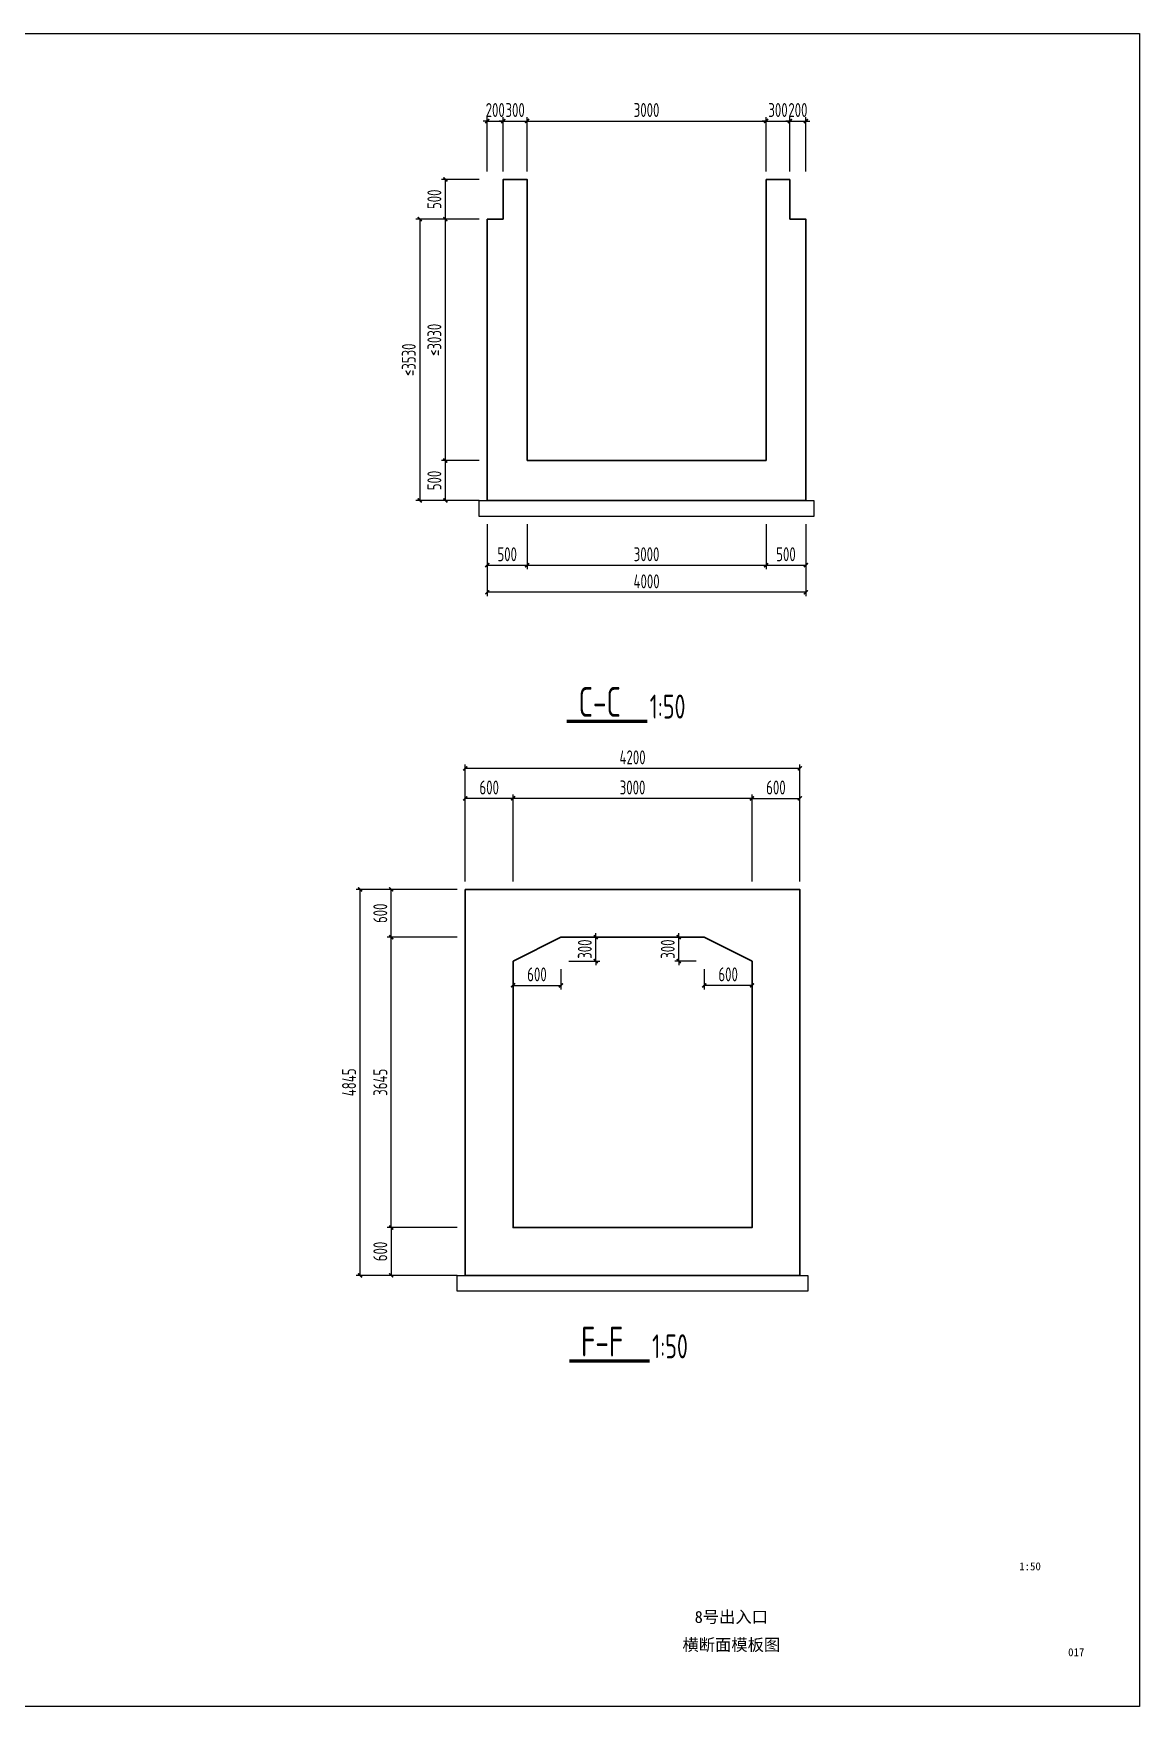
# Model space of a CAD drawing. Header units: millimetres. Extents: x -897614 to 191467, y -439928 to 101803.
# Drawn here: x -7232 to 6654, y -273283 to -252283 of the extents above; entities that cross this region are included whole.
import ezdxf
from ezdxf.enums import TextEntityAlignment as Align

# ---------------------------------------------------------------- set-up
doc = ezdxf.new("R2010")
doc.units = ezdxf.units.MM
doc.header["$LTSCALE"] = 1000
for name, color, linetype in [('DC', 7, 'Continuous'), ('DIM_LEAD', 3, 'Continuous'), ('DIM_SYMB', 3, 'Continuous'), ('PUB_TEXT', 7, 'Continuous'), ('图框', 3, 'Continuous')]:
    doc.layers.add(name, color=color, linetype=linetype)
doc.layers.add('DY', color=1, linetype='Continuous', plot=False)
doc.layers.add('WALL', color=6, linetype='Continuous', lineweight=30)
doc.styles.add('TK-HZ-HT', font='', dxfattribs={"width": 0.8})
doc.styles.add('TK-HZ-ST', font='', dxfattribs={"width": 0.8})
doc.styles.add('TSSD', font='tssdeng.shx', dxfattribs={"width": 0.7, "bigfont": 'tssdchn.shx'})
doc.styles.get('TK-HZ-HT').set_extended_font_data('SimSun')
doc.styles.get('TK-HZ-ST').set_extended_font_data('SimSun')
doc.dimstyles.new('TSD', dxfattribs={"dimtxt": 350, "dimasz": 100, "dimexe": 100, "dimexo": 200, "dimgap": 100, "dimtad": 1, "dimdec": 0, "dimzin": 0, "dimdsep": 46, "dimtxsty": 'TSSD', "dimblk": 'ARCHTICK', "dimcen": 0.09, "dimclrt": 7, "dimazin": 2, "dimtfac": 1, "dimtdec": 0, "dimtix": 1, "dimtmove": 2, "dimatfit": 3, "dimfxl": 0, "dimtolj": 1, "dimtzin": 0, "dimarcsym": 0})

# ---------------------------------------------------------------- blocks, each defined once
blk = doc.blocks.new('_ArchTick')
at = {"color": 0, "linetype": 'ByBlock', "const_width": 0.4}
blk.add_lwpolyline([(-0.5, -0.5), (0.5, 0.5)], dxfattribs=at)
blk = doc.blocks.new('*D453')
at = {"layer": 'Defpoints', "color": 0, "transparency": 16777216}
for p in [(-1535, -258344), (-1035, -258344), (-1035, -258957)]:
    blk.add_point(p, dxfattribs=at)
at = {"layer": 'DIM_LEAD', "color": 0, "lineweight": -2, "transparency": 16777216}
for p, q in [((-1535, -258444), (-1535, -259007)), ((-1035, -258444), (-1035, -259007)), ((-1535, -258957), (-1035, -258957))]:
    blk.add_line(p, q, dxfattribs=at)
at = {"layer": 'DIM_LEAD', "color": 0, "lineweight": -2, "transparency": 16777216, "xscale": 50, "yscale": 50, "zscale": 50, "rotation": 180}
blk.add_blockref('_ArchTick', (-1535, -258957), dxfattribs=at)
at = {"layer": 'DIM_LEAD', "color": 0, "lineweight": -2, "transparency": 16777216, "xscale": 50, "yscale": 50, "zscale": 50}
blk.add_blockref('_ArchTick', (-1035, -258957), dxfattribs=at)
at = {"layer": 'DIM_LEAD', "color": 7, "transparency": 16777216, "insert": (-1285, -258820), "char_height": 175, "attachment_point": 5, "style": 'TSSD'}
blk.add_mtext('\\A1;500', dxfattribs=at)
blk = doc.blocks.new('*D454')
at = {"layer": 'Defpoints', "color": 0, "transparency": 16777216}
for p in [(-1035, -258344), (1965, -258344), (1965, -258957)]:
    blk.add_point(p, dxfattribs=at)
at = {"layer": 'DIM_LEAD', "color": 0, "lineweight": -2, "transparency": 16777216}
for p, q in [((-1035, -258444), (-1035, -259007)), ((1965, -258444), (1965, -259007)), ((-1035, -258957), (1965, -258957))]:
    blk.add_line(p, q, dxfattribs=at)
at = {"layer": 'DIM_LEAD', "color": 0, "lineweight": -2, "transparency": 16777216, "xscale": 50, "yscale": 50, "zscale": 50, "rotation": 180}
blk.add_blockref('_ArchTick', (-1035, -258957), dxfattribs=at)
at = {"layer": 'DIM_LEAD', "color": 0, "lineweight": -2, "transparency": 16777216, "xscale": 50, "yscale": 50, "zscale": 50}
blk.add_blockref('_ArchTick', (1965, -258957), dxfattribs=at)
at = {"layer": 'DIM_LEAD', "color": 7, "transparency": 16777216, "insert": (465, -258820), "char_height": 175, "attachment_point": 5, "style": 'TSSD'}
blk.add_mtext('\\A1;3000', dxfattribs=at)
blk = doc.blocks.new('*D455')
at = {"layer": 'Defpoints', "color": 0, "transparency": 16777216}
for p in [(1965, -258344), (2465, -258344), (2465, -258957)]:
    blk.add_point(p, dxfattribs=at)
at = {"layer": 'DIM_LEAD', "color": 0, "lineweight": -2, "transparency": 16777216}
for p, q in [((1965, -258444), (1965, -259007)), ((2465, -258444), (2465, -259007)), ((1965, -258957), (2465, -258957))]:
    blk.add_line(p, q, dxfattribs=at)
at = {"layer": 'DIM_LEAD', "color": 0, "lineweight": -2, "transparency": 16777216, "xscale": 50, "yscale": 50, "zscale": 50, "rotation": 180}
blk.add_blockref('_ArchTick', (1965, -258957), dxfattribs=at)
at = {"layer": 'DIM_LEAD', "color": 0, "lineweight": -2, "transparency": 16777216, "xscale": 50, "yscale": 50, "zscale": 50}
blk.add_blockref('_ArchTick', (2465, -258957), dxfattribs=at)
at = {"layer": 'DIM_LEAD', "color": 7, "transparency": 16777216, "insert": (2215, -258820), "char_height": 175, "attachment_point": 5, "style": 'TSSD'}
blk.add_mtext('\\A1;500', dxfattribs=at)
blk = doc.blocks.new('*D456')
at = {"layer": 'Defpoints', "color": 0, "transparency": 16777216}
for p in [(-1535, -258344), (2465, -258344), (-1535, -259297)]:
    blk.add_point(p, dxfattribs=at)
at = {"layer": 'DIM_LEAD', "color": 0, "lineweight": -2, "transparency": 16777216}
for p, q in [((-1535, -258444), (-1535, -259347)), ((2465, -258444), (2465, -259347)), ((2465, -259297), (-1535, -259297))]:
    blk.add_line(p, q, dxfattribs=at)
at = {"layer": 'DIM_LEAD', "color": 0, "lineweight": -2, "transparency": 16777216, "xscale": 50, "yscale": 50, "zscale": 50, "rotation": 180}
blk.add_blockref('_ArchTick', (-1535, -259297), dxfattribs=at)
at = {"layer": 'DIM_LEAD', "color": 0, "lineweight": -2, "transparency": 16777216, "xscale": 50, "yscale": 50, "zscale": 50}
blk.add_blockref('_ArchTick', (2465, -259297), dxfattribs=at)
at = {"layer": 'DIM_LEAD', "color": 7, "transparency": 16777216, "insert": (465, -259160), "char_height": 175, "attachment_point": 5, "style": 'TSSD'}
blk.add_mtext('\\A1;4000', dxfattribs=at)
blk = doc.blocks.new('*D457')
at = {"layer": 'Defpoints', "color": 0, "transparency": 16777216}
for p in [(-2061, -257644), (-1535, -257644), (-1535, -258144)]:
    blk.add_point(p, dxfattribs=at)
at = {"layer": 'DIM_LEAD', "color": 0, "lineweight": -2, "transparency": 16777216}
for p, q in [((-1635, -257644), (-2111, -257644)), ((-2061, -258144), (-2061, -257644)), ((-1635, -258144), (-2111, -258144))]:
    blk.add_line(p, q, dxfattribs=at)
at = {"layer": 'DIM_LEAD', "color": 0, "lineweight": -2, "transparency": 16777216, "xscale": 50, "yscale": 50, "zscale": 50}
for p, rotation in [((-2061, -257644), 90), ((-2061, -258144), 270)]:
    blk.add_blockref('_ArchTick', p, dxfattribs=dict(at, rotation=rotation))
at = {"layer": 'DIM_LEAD', "color": 7, "transparency": 16777216, "insert": (-2199, -257894), "char_height": 175, "attachment_point": 5, "rotation": 90, "style": 'TSSD'}
blk.add_mtext('\\A1;500', dxfattribs=at)
blk = doc.blocks.new('*D458')
at = {"layer": 'Defpoints', "color": 0, "transparency": 16777216}
for p in [(-2061, -254614), (-1535, -254614), (-1535, -257644)]:
    blk.add_point(p, dxfattribs=at)
at = {"layer": 'DIM_LEAD', "color": 0, "lineweight": -2, "transparency": 16777216}
for p, q in [((-1635, -254614), (-2111, -254614)), ((-2061, -257644), (-2061, -254614)), ((-1635, -257644), (-2111, -257644))]:
    blk.add_line(p, q, dxfattribs=at)
at = {"layer": 'DIM_LEAD', "color": 0, "lineweight": -2, "transparency": 16777216, "xscale": 50, "yscale": 50, "zscale": 50}
for p, rotation in [((-2061, -254614), 90), ((-2061, -257644), 270)]:
    blk.add_blockref('_ArchTick', p, dxfattribs=dict(at, rotation=rotation))
at = {"layer": 'DIM_LEAD', "color": 7, "transparency": 16777216, "insert": (-2199, -256129), "char_height": 175, "attachment_point": 5, "rotation": 90, "style": 'TSSD'}
blk.add_mtext('\\A1;≤3030', dxfattribs=at)
blk = doc.blocks.new('*D459')
at = {"layer": 'Defpoints', "color": 0, "transparency": 16777216}
for p in [(-1535, -254614), (-2382, -258144), (-1535, -258144)]:
    blk.add_point(p, dxfattribs=at)
at = {"layer": 'DIM_LEAD', "color": 0, "lineweight": -2, "transparency": 16777216}
for p, q in [((-1635, -254614), (-2432, -254614)), ((-2382, -254614), (-2382, -258144)), ((-1635, -258144), (-2432, -258144))]:
    blk.add_line(p, q, dxfattribs=at)
at = {"layer": 'DIM_LEAD', "color": 0, "lineweight": -2, "transparency": 16777216, "xscale": 50, "yscale": 50, "zscale": 50}
for p, rotation in [((-2382, -254614), 90), ((-2382, -258144), 270)]:
    blk.add_blockref('_ArchTick', p, dxfattribs=dict(at, rotation=rotation))
at = {"layer": 'DIM_LEAD', "color": 7, "transparency": 16777216, "insert": (-2520, -256379), "char_height": 175, "attachment_point": 5, "rotation": 90, "style": 'TSSD'}
blk.add_mtext('\\A1;≤3530', dxfattribs=at)
blk = doc.blocks.new('*D460')
at = {"layer": 'Defpoints', "color": 0, "transparency": 16777216}
for p in [(-1335, -253382), (-1535, -254114), (-1335, -254114)]:
    blk.add_point(p, dxfattribs=at)
at = {"layer": 'DIM_LEAD', "color": 0, "lineweight": -2, "transparency": 16777216}
for p, q in [((-1535, -253382), (-1585, -253382)), ((-1535, -254014), (-1535, -253332)), ((-1535, -253382), (-1335, -253382)), ((-1335, -254014), (-1335, -253332)), ((-1335, -253382), (-1285, -253382))]:
    blk.add_line(p, q, dxfattribs=at)
at = {"layer": 'DIM_LEAD', "color": 0, "lineweight": -2, "transparency": 16777216, "xscale": 50, "yscale": 50, "zscale": 50}
blk.add_blockref('_ArchTick', (-1535, -253382), dxfattribs=at)
at = {"layer": 'DIM_LEAD', "color": 0, "lineweight": -2, "transparency": 16777216, "xscale": 50, "yscale": 50, "zscale": 50, "rotation": 180}
blk.add_blockref('_ArchTick', (-1335, -253382), dxfattribs=at)
at = {"layer": 'DIM_LEAD', "color": 7, "transparency": 16777216, "insert": (-1435, -253244), "char_height": 175, "attachment_point": 5, "style": 'TSSD'}
blk.add_mtext('\\A1;200', dxfattribs=at)
blk = doc.blocks.new('*D461')
at = {"layer": 'Defpoints', "color": 0, "transparency": 16777216}
for p in [(-1035, -253382), (-1335, -254114), (-1035, -254114)]:
    blk.add_point(p, dxfattribs=at)
at = {"layer": 'DIM_LEAD', "color": 0, "lineweight": -2, "transparency": 16777216}
for p, q in [((-1335, -253382), (-1385, -253382)), ((-1335, -254014), (-1335, -253332)), ((-1335, -253382), (-1035, -253382)), ((-1035, -254014), (-1035, -253332)), ((-1035, -253382), (-985, -253382))]:
    blk.add_line(p, q, dxfattribs=at)
at = {"layer": 'DIM_LEAD', "color": 0, "lineweight": -2, "transparency": 16777216, "xscale": 50, "yscale": 50, "zscale": 50}
blk.add_blockref('_ArchTick', (-1335, -253382), dxfattribs=at)
at = {"layer": 'DIM_LEAD', "color": 0, "lineweight": -2, "transparency": 16777216, "xscale": 50, "yscale": 50, "zscale": 50, "rotation": 180}
blk.add_blockref('_ArchTick', (-1035, -253382), dxfattribs=at)
at = {"layer": 'DIM_LEAD', "color": 7, "transparency": 16777216, "insert": (-1185, -253244), "char_height": 175, "attachment_point": 5, "style": 'TSSD'}
blk.add_mtext('\\A1;300', dxfattribs=at)
blk = doc.blocks.new('*D462')
at = {"layer": 'Defpoints', "color": 0, "transparency": 16777216}
for p in [(1965, -253382), (-1035, -254114), (1965, -254114)]:
    blk.add_point(p, dxfattribs=at)
at = {"layer": 'DIM_LEAD', "color": 0, "lineweight": -2, "transparency": 16777216}
for p, q in [((-1035, -254014), (-1035, -253332)), ((-1035, -253382), (1965, -253382)), ((1965, -254014), (1965, -253332))]:
    blk.add_line(p, q, dxfattribs=at)
at = {"layer": 'DIM_LEAD', "color": 0, "lineweight": -2, "transparency": 16777216, "xscale": 50, "yscale": 50, "zscale": 50, "rotation": 180}
blk.add_blockref('_ArchTick', (-1035, -253382), dxfattribs=at)
at = {"layer": 'DIM_LEAD', "color": 0, "lineweight": -2, "transparency": 16777216, "xscale": 50, "yscale": 50, "zscale": 50}
blk.add_blockref('_ArchTick', (1965, -253382), dxfattribs=at)
at = {"layer": 'DIM_LEAD', "color": 7, "transparency": 16777216, "insert": (465, -253244), "char_height": 175, "attachment_point": 5, "style": 'TSSD'}
blk.add_mtext('\\A1;3000', dxfattribs=at)
blk = doc.blocks.new('*D463')
at = {"layer": 'Defpoints', "color": 0, "transparency": 16777216}
for p in [(2265, -253382), (1965, -254114), (2265, -254114)]:
    blk.add_point(p, dxfattribs=at)
at = {"layer": 'DIM_LEAD', "color": 0, "lineweight": -2, "transparency": 16777216}
for p, q in [((1965, -253382), (1915, -253382)), ((1965, -254014), (1965, -253332)), ((1965, -253382), (2265, -253382)), ((2265, -254014), (2265, -253332)), ((2265, -253382), (2315, -253382))]:
    blk.add_line(p, q, dxfattribs=at)
at = {"layer": 'DIM_LEAD', "color": 0, "lineweight": -2, "transparency": 16777216, "xscale": 50, "yscale": 50, "zscale": 50}
blk.add_blockref('_ArchTick', (1965, -253382), dxfattribs=at)
at = {"layer": 'DIM_LEAD', "color": 0, "lineweight": -2, "transparency": 16777216, "xscale": 50, "yscale": 50, "zscale": 50, "rotation": 180}
blk.add_blockref('_ArchTick', (2265, -253382), dxfattribs=at)
at = {"layer": 'DIM_LEAD', "color": 7, "transparency": 16777216, "insert": (2115, -253244), "char_height": 175, "attachment_point": 5, "style": 'TSSD'}
blk.add_mtext('\\A1;300', dxfattribs=at)
blk = doc.blocks.new('*D464')
at = {"layer": 'Defpoints', "color": 0, "transparency": 16777216}
for p in [(2465, -253382), (2265, -254114), (2465, -254114)]:
    blk.add_point(p, dxfattribs=at)
at = {"layer": 'DIM_LEAD', "color": 0, "lineweight": -2, "transparency": 16777216}
for p, q in [((2265, -253382), (2215, -253382)), ((2265, -254014), (2265, -253332)), ((2265, -253382), (2465, -253382)), ((2465, -254014), (2465, -253332)), ((2465, -253382), (2515, -253382))]:
    blk.add_line(p, q, dxfattribs=at)
at = {"layer": 'DIM_LEAD', "color": 0, "lineweight": -2, "transparency": 16777216, "xscale": 50, "yscale": 50, "zscale": 50}
blk.add_blockref('_ArchTick', (2265, -253382), dxfattribs=at)
at = {"layer": 'DIM_LEAD', "color": 0, "lineweight": -2, "transparency": 16777216, "xscale": 50, "yscale": 50, "zscale": 50, "rotation": 180}
blk.add_blockref('_ArchTick', (2465, -253382), dxfattribs=at)
at = {"layer": 'DIM_LEAD', "color": 7, "transparency": 16777216, "insert": (2365, -253244), "char_height": 175, "attachment_point": 5, "style": 'TSSD'}
blk.add_mtext('\\A1;200', dxfattribs=at)
blk = doc.blocks.new('*D471')
at = {"layer": 'Defpoints', "color": 0, "transparency": 16777216}
for p in [(-1811, -267271), (-2741, -267871), (-1811, -267871)]:
    blk.add_point(p, dxfattribs=at)
at = {"layer": 'DIM_LEAD', "color": 0, "lineweight": -2, "transparency": 16777216}
for p, q in [((-1911, -267271), (-2791, -267271)), ((-2741, -267271), (-2741, -267871)), ((-1911, -267871), (-2791, -267871))]:
    blk.add_line(p, q, dxfattribs=at)
at = {"layer": 'DIM_LEAD', "color": 0, "lineweight": -2, "transparency": 16777216, "xscale": 50, "yscale": 50, "zscale": 50}
for p, rotation in [((-2741, -267271), 90), ((-2741, -267871), 270)]:
    blk.add_blockref('_ArchTick', p, dxfattribs=dict(at, rotation=rotation))
at = {"layer": 'DIM_LEAD', "color": 7, "transparency": 16777216, "insert": (-2878, -267571), "char_height": 175, "attachment_point": 5, "rotation": 90, "style": 'TSSD'}
blk.add_mtext('\\A1;600', dxfattribs=at)
blk = doc.blocks.new('*D472')
at = {"layer": 'Defpoints', "color": 0, "transparency": 16777216}
for p in [(-3132, -263026), (-1811, -263026), (-1811, -267871)]:
    blk.add_point(p, dxfattribs=at)
at = {"layer": 'DIM_LEAD', "color": 0, "lineweight": -2, "transparency": 16777216}
for p, q in [((-1911, -263026), (-3182, -263026)), ((-3132, -267871), (-3132, -263026)), ((-1911, -267871), (-3182, -267871))]:
    blk.add_line(p, q, dxfattribs=at)
at = {"layer": 'DIM_LEAD', "color": 0, "lineweight": -2, "transparency": 16777216, "xscale": 50, "yscale": 50, "zscale": 50}
for p, rotation in [((-3132, -263026), 90), ((-3132, -267871), 270)]:
    blk.add_blockref('_ArchTick', p, dxfattribs=dict(at, rotation=rotation))
at = {"layer": 'DIM_LEAD', "color": 7, "transparency": 16777216, "insert": (-3270, -265448), "char_height": 175, "attachment_point": 5, "rotation": 90, "style": 'TSSD'}
blk.add_mtext('\\A1;4845', dxfattribs=at)
blk = doc.blocks.new('*D473')
at = {"layer": 'Defpoints', "color": 0, "transparency": 16777216}
for p in [(2389, -261884), (1789, -263026), (2389, -263026)]:
    blk.add_point(p, dxfattribs=at)
at = {"layer": 'DIM_LEAD', "color": 0, "lineweight": -2, "transparency": 16777216}
for p, q in [((1789, -262926), (1789, -261834)), ((2389, -262926), (2389, -261834)), ((1789, -261884), (2389, -261884))]:
    blk.add_line(p, q, dxfattribs=at)
at = {"layer": 'DIM_LEAD', "color": 0, "lineweight": -2, "transparency": 16777216, "xscale": 50, "yscale": 50, "zscale": 50, "rotation": 180}
blk.add_blockref('_ArchTick', (1789, -261884), dxfattribs=at)
at = {"layer": 'DIM_LEAD', "color": 0, "lineweight": -2, "transparency": 16777216, "xscale": 50, "yscale": 50, "zscale": 50}
blk.add_blockref('_ArchTick', (2389, -261884), dxfattribs=at)
at = {"layer": 'DIM_LEAD', "color": 7, "transparency": 16777216, "insert": (2089, -261747), "char_height": 175, "attachment_point": 5, "style": 'TSSD'}
blk.add_mtext('\\A1;600', dxfattribs=at)
blk = doc.blocks.new('*D474')
at = {"layer": 'Defpoints', "color": 0, "transparency": 16777216}
for p in [(-1811, -261507), (-1811, -263026), (2389, -263026)]:
    blk.add_point(p, dxfattribs=at)
at = {"layer": 'DIM_LEAD', "color": 0, "lineweight": -2, "transparency": 16777216}
for p, q in [((-1811, -262926), (-1811, -261457)), ((2389, -261507), (-1811, -261507)), ((2389, -262926), (2389, -261457))]:
    blk.add_line(p, q, dxfattribs=at)
at = {"layer": 'DIM_LEAD', "color": 0, "lineweight": -2, "transparency": 16777216, "xscale": 50, "yscale": 50, "zscale": 50, "rotation": 180}
blk.add_blockref('_ArchTick', (-1811, -261507), dxfattribs=at)
at = {"layer": 'DIM_LEAD', "color": 0, "lineweight": -2, "transparency": 16777216, "xscale": 50, "yscale": 50, "zscale": 50}
blk.add_blockref('_ArchTick', (2389, -261507), dxfattribs=at)
at = {"layer": 'DIM_LEAD', "color": 7, "transparency": 16777216, "insert": (289, -261369), "char_height": 175, "attachment_point": 5, "style": 'TSSD'}
blk.add_mtext('\\A1;4200', dxfattribs=at)
blk = doc.blocks.new('*D477')
at = {"layer": 'Defpoints', "color": 0, "transparency": 16777216}
for p in [(-2741, -263626), (-1811, -263626), (-1811, -267271)]:
    blk.add_point(p, dxfattribs=at)
at = {"layer": 'DIM_LEAD', "color": 0, "lineweight": -2, "transparency": 16777216}
for p, q in [((-1911, -263626), (-2791, -263626)), ((-2741, -267271), (-2741, -263626)), ((-1911, -267271), (-2791, -267271))]:
    blk.add_line(p, q, dxfattribs=at)
at = {"layer": 'DIM_LEAD', "color": 0, "lineweight": -2, "transparency": 16777216, "xscale": 50, "yscale": 50, "zscale": 50}
for p, rotation in [((-2741, -263626), 90), ((-2741, -267271), 270)]:
    blk.add_blockref('_ArchTick', p, dxfattribs=dict(at, rotation=rotation))
at = {"layer": 'DIM_LEAD', "color": 7, "transparency": 16777216, "insert": (-2878, -265448), "char_height": 175, "attachment_point": 5, "rotation": 90, "style": 'TSSD'}
blk.add_mtext('\\A1;3645', dxfattribs=at)
blk = doc.blocks.new('*D478')
at = {"layer": 'Defpoints', "color": 0, "transparency": 16777216}
for p in [(-2741, -263026), (-1811, -263026), (-1811, -263626)]:
    blk.add_point(p, dxfattribs=at)
at = {"layer": 'DIM_LEAD', "color": 0, "lineweight": -2, "transparency": 16777216}
for p, q in [((-1911, -263026), (-2791, -263026)), ((-2741, -263626), (-2741, -263026)), ((-1911, -263626), (-2791, -263626))]:
    blk.add_line(p, q, dxfattribs=at)
at = {"layer": 'DIM_LEAD', "color": 0, "lineweight": -2, "transparency": 16777216, "xscale": 50, "yscale": 50, "zscale": 50}
for p, rotation in [((-2741, -263026), 90), ((-2741, -263626), 270)]:
    blk.add_blockref('_ArchTick', p, dxfattribs=dict(at, rotation=rotation))
at = {"layer": 'DIM_LEAD', "color": 7, "transparency": 16777216, "insert": (-2878, -263326), "char_height": 175, "attachment_point": 5, "rotation": 90, "style": 'TSSD'}
blk.add_mtext('\\A1;600', dxfattribs=at)
blk = doc.blocks.new('*D479')
at = {"layer": 'Defpoints', "color": 0, "transparency": 16777216}
for p in [(-1211, -261884), (-1211, -263026), (1789, -263026)]:
    blk.add_point(p, dxfattribs=at)
at = {"layer": 'DIM_LEAD', "color": 0, "lineweight": -2, "transparency": 16777216}
for p, q in [((-1211, -262926), (-1211, -261834)), ((1789, -262926), (1789, -261834)), ((1789, -261884), (-1211, -261884))]:
    blk.add_line(p, q, dxfattribs=at)
at = {"layer": 'DIM_LEAD', "color": 0, "lineweight": -2, "transparency": 16777216, "xscale": 50, "yscale": 50, "zscale": 50, "rotation": 180}
blk.add_blockref('_ArchTick', (-1211, -261884), dxfattribs=at)
at = {"layer": 'DIM_LEAD', "color": 0, "lineweight": -2, "transparency": 16777216, "xscale": 50, "yscale": 50, "zscale": 50}
blk.add_blockref('_ArchTick', (1789, -261884), dxfattribs=at)
at = {"layer": 'DIM_LEAD', "color": 7, "transparency": 16777216, "insert": (289, -261747), "char_height": 175, "attachment_point": 5, "style": 'TSSD'}
blk.add_mtext('\\A1;3000', dxfattribs=at)
blk = doc.blocks.new('*D480')
at = {"layer": 'Defpoints', "color": 0, "transparency": 16777216}
for p in [(-1811, -261884), (-1811, -263026), (-1211, -263026)]:
    blk.add_point(p, dxfattribs=at)
at = {"layer": 'DIM_LEAD', "color": 0, "lineweight": -2, "transparency": 16777216}
for p, q in [((-1811, -262926), (-1811, -261834)), ((-1211, -262926), (-1211, -261834)), ((-1211, -261884), (-1811, -261884))]:
    blk.add_line(p, q, dxfattribs=at)
at = {"layer": 'DIM_LEAD', "color": 0, "lineweight": -2, "transparency": 16777216, "xscale": 50, "yscale": 50, "zscale": 50, "rotation": 180}
blk.add_blockref('_ArchTick', (-1811, -261884), dxfattribs=at)
at = {"layer": 'DIM_LEAD', "color": 0, "lineweight": -2, "transparency": 16777216, "xscale": 50, "yscale": 50, "zscale": 50}
blk.add_blockref('_ArchTick', (-1211, -261884), dxfattribs=at)
at = {"layer": 'DIM_LEAD', "color": 7, "transparency": 16777216, "insert": (-1511, -261747), "char_height": 175, "attachment_point": 5, "style": 'TSSD'}
blk.add_mtext('\\A1;600', dxfattribs=at)
blk = doc.blocks.new('*D499')
at = {"layer": 'Defpoints', "color": 0, "transparency": 16777216}
for p in [(-2061, -254114), (-1535, -254114), (-1535, -254614)]:
    blk.add_point(p, dxfattribs=at)
at = {"layer": 'DIM_LEAD', "color": 0, "lineweight": -2, "transparency": 16777216}
for p, q in [((-1635, -254114), (-2111, -254114)), ((-2061, -254614), (-2061, -254114)), ((-1635, -254614), (-2111, -254614))]:
    blk.add_line(p, q, dxfattribs=at)
at = {"layer": 'DIM_LEAD', "color": 0, "lineweight": -2, "transparency": 16777216, "xscale": 50, "yscale": 50, "zscale": 50}
for p, rotation in [((-2061, -254114), 90), ((-2061, -254614), 270)]:
    blk.add_blockref('_ArchTick', p, dxfattribs=dict(at, rotation=rotation))
at = {"layer": 'DIM_LEAD', "color": 7, "transparency": 16777216, "insert": (-2199, -254364), "char_height": 175, "attachment_point": 5, "rotation": 90, "style": 'TSSD'}
blk.add_mtext('\\A1;500', dxfattribs=at)
blk = doc.blocks.new('*D541')
at = {"layer": 'Defpoints', "color": 0, "transparency": 16777216}
for p in [(-1211, -263926), (-611, -263926), (-611, -264231)]:
    blk.add_point(p, dxfattribs=at)
at = {"layer": 'DIM_LEAD', "color": 0, "lineweight": -2, "transparency": 16777216}
for p, q in [((-1211, -264026), (-1211, -264281)), ((-611, -264026), (-611, -264281)), ((-1211, -264231), (-611, -264231))]:
    blk.add_line(p, q, dxfattribs=at)
at = {"layer": 'DIM_LEAD', "color": 0, "lineweight": -2, "transparency": 16777216, "xscale": 50, "yscale": 50, "zscale": 50, "rotation": 180}
blk.add_blockref('_ArchTick', (-1211, -264231), dxfattribs=at)
at = {"layer": 'DIM_LEAD', "color": 0, "lineweight": -2, "transparency": 16777216, "xscale": 50, "yscale": 50, "zscale": 50}
blk.add_blockref('_ArchTick', (-611, -264231), dxfattribs=at)
at = {"layer": 'DIM_LEAD', "color": 7, "transparency": 16777216, "insert": (-911, -264093), "char_height": 175, "attachment_point": 5, "style": 'TSSD'}
blk.add_mtext('\\A1;600', dxfattribs=at)
blk = doc.blocks.new('*D542')
at = {"layer": 'Defpoints', "color": 0, "transparency": 16777216}
for p in [(-611, -263626), (-172, -263626), (-611, -263926)]:
    blk.add_point(p, dxfattribs=at)
at = {"layer": 'DIM_LEAD', "color": 0, "lineweight": -2, "transparency": 16777216}
for p, q in [((-511, -263626), (-122, -263626)), ((-172, -263626), (-172, -263576)), ((-172, -263926), (-172, -263626)), ((-511, -263926), (-122, -263926)), ((-172, -263926), (-172, -263976))]:
    blk.add_line(p, q, dxfattribs=at)
at = {"layer": 'DIM_LEAD', "color": 0, "lineweight": -2, "transparency": 16777216, "xscale": 50, "yscale": 50, "zscale": 50}
for p, rotation in [((-172, -263626), 270), ((-172, -263926), 90)]:
    blk.add_blockref('_ArchTick', p, dxfattribs=dict(at, rotation=rotation))
at = {"layer": 'DIM_LEAD', "color": 7, "transparency": 16777216, "insert": (-310, -263776), "char_height": 175, "attachment_point": 5, "rotation": 90, "style": 'TSSD'}
blk.add_mtext('\\A1;300', dxfattribs=at)
blk = doc.blocks.new('*D543')
at = {"layer": 'Defpoints', "color": 0, "transparency": 16777216}
for p in [(1189, -263926), (1789, -263926), (1189, -264231)]:
    blk.add_point(p, dxfattribs=at)
at = {"layer": 'DIM_LEAD', "color": 0, "lineweight": -2, "transparency": 16777216}
for p, q in [((1189, -264026), (1189, -264281)), ((1789, -264026), (1789, -264281)), ((1789, -264231), (1189, -264231))]:
    blk.add_line(p, q, dxfattribs=at)
at = {"layer": 'DIM_LEAD', "color": 0, "lineweight": -2, "transparency": 16777216, "xscale": 50, "yscale": 50, "zscale": 50, "rotation": 180}
blk.add_blockref('_ArchTick', (1189, -264231), dxfattribs=at)
at = {"layer": 'DIM_LEAD', "color": 0, "lineweight": -2, "transparency": 16777216, "xscale": 50, "yscale": 50, "zscale": 50}
blk.add_blockref('_ArchTick', (1789, -264231), dxfattribs=at)
at = {"layer": 'DIM_LEAD', "color": 7, "transparency": 16777216, "insert": (1489, -264093), "char_height": 175, "attachment_point": 5, "style": 'TSSD'}
blk.add_mtext('\\A1;600', dxfattribs=at)
blk = doc.blocks.new('*D544')
at = {"layer": 'Defpoints', "color": 0, "transparency": 16777216}
for p in [(869, -263626), (1189, -263626), (1189, -263926)]:
    blk.add_point(p, dxfattribs=at)
at = {"layer": 'DIM_LEAD', "color": 0, "lineweight": -2, "transparency": 16777216}
for p, q in [((1089, -263626), (819, -263626)), ((869, -263626), (869, -263576)), ((869, -263926), (869, -263626)), ((1089, -263926), (819, -263926)), ((869, -263926), (869, -263976))]:
    blk.add_line(p, q, dxfattribs=at)
at = {"layer": 'DIM_LEAD', "color": 0, "lineweight": -2, "transparency": 16777216, "xscale": 50, "yscale": 50, "zscale": 50}
for p, rotation in [((869, -263626), 270), ((869, -263926), 90)]:
    blk.add_blockref('_ArchTick', p, dxfattribs=dict(at, rotation=rotation))
at = {"layer": 'DIM_LEAD', "color": 7, "transparency": 16777216, "insert": (731, -263776), "char_height": 175, "attachment_point": 5, "rotation": 90, "style": 'TSSD'}
blk.add_mtext('\\A1;300', dxfattribs=at)

msp = doc.modelspace()

# ---------------------------------------------------------------- linework, layer by layer
at = {"layer": 'DC'}
for points in [[(-1635.2166, -258143.87142), (2564.7834, -258143.87142), (2564.7834, -258343.87142), (-1635.2166, -258343.87142)], [(-1911.09945, -267870.62466), (2488.90055, -267870.62466), (2488.90055, -268070.62466), (-1911.09945, -268070.62466)]]:
    msp.add_lwpolyline(points, close=True, dxfattribs=at)
at = {"layer": 'DIM_SYMB', "const_width": 40}
for points in [[(-536.5222, -260916.83318), (474.65103, -260916.83326)], [(-506.18573, -268946.57387), (504.9875, -268946.57395)]]:
    msp.add_lwpolyline(points, dxfattribs=at)
at = {"layer": 'DY'}
msp.add_lwpolyline([(6654.03145, -273282.92759), (-23045.96855, -273282.92759), (-23045.96855, -252282.92759), (6654.03145, -252282.92759)], close=True, dxfattribs=at)
at = {"layer": 'WALL'}
for p, q in [((1964.7834, -257643.87142), (1964.7834, -254113.87142)), ((1964.7834, -254113.87142), (2264.7834, -254113.87142)), ((2264.7834, -254113.87142), (2264.7834, -254613.87142)), ((-1035.2166, -254613.87142), (-1035.2166, -257643.87142)), ((-1035.2166, -257643.87142), (1964.7834, -257643.87142))]:
    msp.add_line(p, q, dxfattribs=at)
for points in [[(-1335.2166, -254613.87142), (-1335.2166, -254113.87142), (-1035.2166, -254113.87142), (-1035.2166, -254613.87142)], [(2264.7834, -254613.87142), (2464.7834, -254613.87142), (2464.7834, -258143.87142), (-1535.2166, -258143.87142), (-1535.2166, -254613.87142), (-1335.2166, -254613.87142)], [(-1211.09945, -263925.62466), (-611.09945, -263625.62466)], [(-611.09945, -263625.62466), (1188.90055, -263625.62466)], [(1788.90055, -263925.62466), (1188.90055, -263625.62466)], [(1788.90055, -263925.62466), (1788.90055, -267270.62466), (-1211.09945, -267270.62466), (-1211.09945, -263925.62466)]]:
    msp.add_lwpolyline(points, dxfattribs=at)
msp.add_lwpolyline([(-1811.09945, -263025.62466), (2388.90055, -263025.62466), (2388.90055, -267870.62466), (-1811.09945, -267870.62466)], close=True, dxfattribs=at)

# ---------------------------------------------------------------- texts
at = {"layer": 'PUB_TEXT', "style": 'TSSD', "width": 0.7}
for s, height, p in [('C-C', 375, (-388.48147, -260860.25715)), ('1:50', 300, (504.68031, -260881.99216)), ('F-F', 375, (-358.14499, -268889.99784)), ('1:50', 300, (535.01679, -268911.73286))]:
    msp.add_text(s, height=height, rotation=359.999999146, dxfattribs=at).set_placement(p)
at = {"layer": '图框', "color": 7}
for s, height, style, p in [('1:50', 100, 'TK-HZ-ST', (5279.03145, -271522.92759)), ('8号出入口', 150, 'TK-HZ-HT', (1529.03145, -272157.92759)), ('横断面模板图', 150, 'TK-HZ-HT', (1529.03145, -272507.92759))]:
    msp.add_text(s, height=height, dxfattribs=dict(at, style=style)).set_placement(p, align=Align.MIDDLE_CENTER)
at = {"layer": '图框', "color": 7, "style": 'TK-HZ-ST'}
msp.add_text('017 ', height=100, dxfattribs=at).set_placement((5757.20908, -272651.37259))

# ---------------------------------------------------------------- dimensions: what is measured, and where the dimension line sits
at = {"layer": 'DIM_LEAD'}
for base, p1, p2, picture, middle in [((-1335.2166, -253381.71737), (-1535.2166, -254113.87142), (-1335.2166, -254113.87142), '*D460', (-1435.2166, -253244.21737)), ((-1035.2166, -253381.71737), (-1335.2166, -254113.87142), (-1035.2166, -254113.87142), '*D461', (-1185.2166, -253244.21737)), ((1964.7834, -253381.71737), (-1035.2166, -254113.87142), (1964.7834, -254113.87142), '*D462', (464.7834, -253244.21737)), ((2264.7834, -253381.71737), (1964.7834, -254113.87142), (2264.7834, -254113.87142), '*D463', (2114.7834, -253244.21737)), ((2464.7834, -253381.71737), (2264.7834, -254113.87142), (2464.7834, -254113.87142), '*D464', (2364.7834, -253244.21737)), ((-1035.2166, -258957.10645), (-1535.2166, -258343.87142), (-1035.2166, -258343.87142), '*D453', (-1285.2166, -258819.60645)), ((-1535.2166, -259297.08586), (2464.7834, -258343.87142), (-1535.2166, -258343.87142), '*D456', (464.7834, -259159.58586)), ((1964.7834, -258957.10645), (-1035.2166, -258343.87142), (1964.7834, -258343.87142), '*D454', (464.7834, -258819.60645)), ((2464.7834, -258957.10645), (1964.7834, -258343.87142), (2464.7834, -258343.87142), '*D455', (2214.7834, -258819.60645)), ((-1811.09945, -261506.59039), (2388.90055, -263025.62466), (-1811.09945, -263025.62466), '*D474', (288.90055, -261369.09039)), ((-1811.09945, -261884.36799), (-1211.09945, -263025.62466), (-1811.09945, -263025.62466), '*D480', (-1511.09945, -261746.86799)), ((-1211.09945, -261884.36799), (1788.90055, -263025.62466), (-1211.09945, -263025.62466), '*D479', (288.90055, -261746.86799)), ((2388.90055, -261884.36799), (1788.90055, -263025.62466), (2388.90055, -263025.62466), '*D473', (2088.90055, -261746.86799)), ((-611.09945, -264230.83577), (-1211.09945, -263925.62466), (-611.09945, -263925.62466), '*D541', (-911.09945, -264093.33577))]:
    dim = msp.add_linear_dim(base=base, p1=p1, p2=p2, dimstyle='TSD', override={"dimscale": 0.5, "dimtfillclr": 256}, dxfattribs=at)
    dim.commit()
    dim.dimension.update_dxf_attribs({"geometry": picture, "text_midpoint": middle})
for base, p1, p2, angle, picture, middle in [((-2061.20848, -254113.87142), (-1535.2166, -254613.87142), (-1535.2166, -254113.87142), 90, '*D499', (-2198.70848, -254363.87142)), ((-2061.20848, -257643.87142), (-1535.2166, -258143.87142), (-1535.2166, -257643.87142), 90, '*D457', (-2198.70848, -257893.87142)), ((-3132.31814, -263025.62466), (-1811.09945, -267870.62466), (-1811.09945, -263025.62466), 90, '*D472', (-3269.81814, -265448.12466)), ((-2740.69221, -263025.62466), (-1811.09945, -263625.62466), (-1811.09945, -263025.62466), 90, '*D478', (-2878.19221, -263325.62466)), ((-2740.69221, -263625.62466), (-1811.09945, -267270.62466), (-1811.09945, -263625.62466), 90, '*D477', (-2878.19221, -265448.12466)), ((-172.06328, -263625.62466), (-611.09945, -263925.62466), (-611.09945, -263625.62466), 90, '*D542', (-309.56328, -263775.62466)), ((868.91816, -263625.62466), (1188.90055, -263925.62466), (1188.90055, -263625.62466), 90, '*D544', (731.41816, -263775.62466)), ((1188.90055, -264230.83577), (1788.90055, -263925.62466), (1188.90055, -263925.62466), 180, '*D543', (1488.90055, -264093.33577)), ((-2740.69221, -267870.62466), (-1811.09945, -267270.62466), (-1811.09945, -267870.62466), 90, '*D471', (-2878.19221, -267570.62466))]:
    dim = msp.add_linear_dim(base=base, p1=p1, p2=p2, angle=angle, dimstyle='TSD', override={"dimscale": 0.5, "dimtfillclr": 256}, dxfattribs=at)
    dim.commit()
    dim.dimension.update_dxf_attribs({"geometry": picture, "text_midpoint": middle})
for base, p1, p2, picture, middle in [((-2382.43287, -258143.87142), (-1535.2166, -254613.87142), (-1535.2166, -258143.87142), '*D459', (-2519.93287, -256378.87142)), ((-2061.20848, -254613.87142), (-1535.2166, -257643.87142), (-1535.2166, -254613.87142), '*D458', (-2198.70848, -256128.87142))]:
    dim = msp.add_linear_dim(base=base, p1=p1, p2=p2, angle=90, text='≤<>', dimstyle='TSD', override={"dimscale": 0.5, "dimtfillclr": 256}, dxfattribs=at)
    dim.commit()
    dim.dimension.update_dxf_attribs({"geometry": picture, "text_midpoint": middle})

doc.saveas('drawing.dxf')
